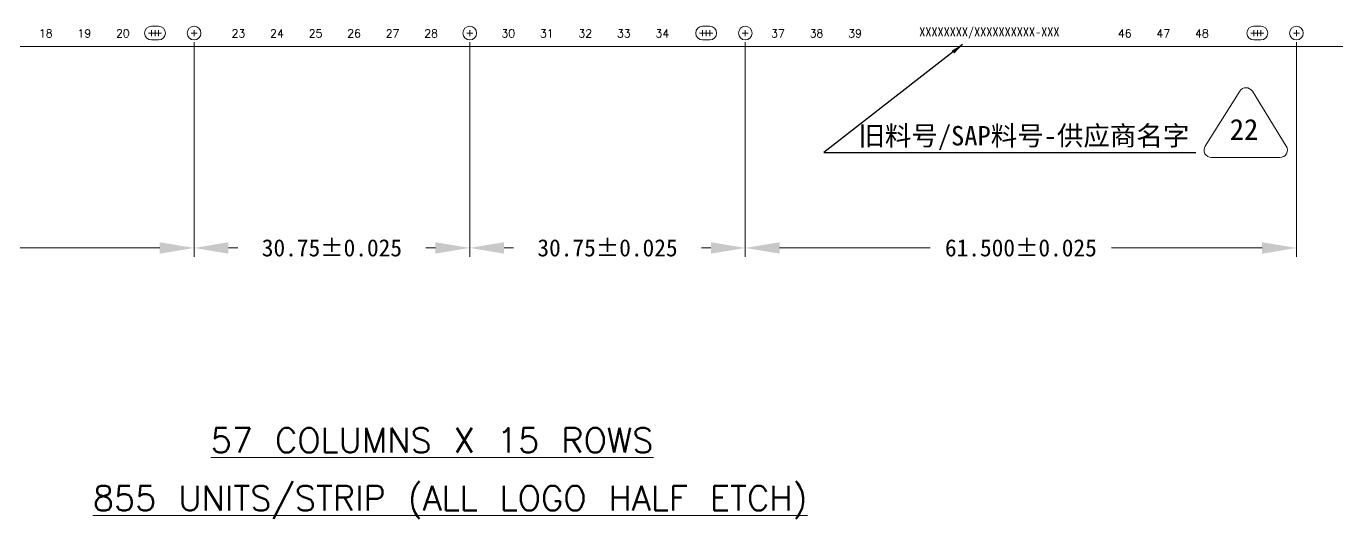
# Model space of a CAD drawing. Header units: millimetres. Extents: x -176 to -53, y -166 to -6.
# Drawn here: x -145 to -101.12, y -165.06 to -148.58 of the extents above; entities that cross this region are included whole.
import ezdxf

# ---------------------------------------------------------------- set-up
doc = ezdxf.new("R2010")
doc.units = ezdxf.units.MM
doc.layers.add('1', color=7, linetype='Continuous', lineweight=18)
doc.layers.add('1D', color=4, linetype='Continuous', lineweight=18)
doc.layers.add('标注', color=4, linetype='Continuous')
doc.styles.add('SIMPLEX', font='simplex.shx', dxfattribs={"bigfont": 'gbcbig.shx'})
doc.styles.get("Standard").update_dxf_attribs({"font": 'txt', "bigfont": 'gbcbig.shx'})
doc.styles.add('宋体', font='SimSun.ttf')
doc.dimstyles.new('ISO-25', dxfattribs={"dimtxt": 0.12, "dimasz": 0.18, "dimexe": 0.15, "dimexo": 0.1, "dimgap": 0.1, "dimtad": 1, "dimdec": 3, "dimzin": 0, "dimdsep": 46, "dimtxsty": '宋体', "dimcen": 1, "dimazin": 0, "dimtfac": 1, "dimtmove": 0, "dimatfit": 3, "dimfxl": 1, "dimarcsym": 0})

msp = doc.modelspace()

# ---------------------------------------------------------------- hatches: boundary and pattern name
at = {"layer": '标注', "lineweight": 0}
for points in [[(-140.5241, -155.8037), (-140.5241, -156.1871), (-139.3741, -155.9954)], [(-138.2241, -155.8037), (-138.2241, -156.1871), (-139.3741, -155.9954)], [(-131.2991, -155.8037), (-131.2991, -156.1871), (-130.1491, -155.9954)], [(-128.9991, -155.8037), (-128.9991, -156.1871), (-130.1491, -155.9954)], [(-122.0741, -155.8037), (-122.0741, -156.1871), (-120.9241, -155.9954)], [(-119.7741, -155.8037), (-119.7741, -156.1871), (-120.9241, -155.9954)], [(-103.6241, -155.8037), (-103.6241, -156.1871), (-102.4741, -155.9954)]]:
    msp.add_hatch(color=256, dxfattribs=at).paths.add_polyline_path(points, flags=0)

# ---------------------------------------------------------------- linework, layer by layer
at = {"color": 6, "linetype": 'ByBlock', "lineweight": 0, "elevation": -0.0291}
msp.add_lwpolyline([(-91.8991, -149.2602), (-168.6991, -149.2602), (-168.9991, -148.9602), (-168.9991, -148.9602), (-168.9991, -148.9602)], dxfattribs=at)
at = {"layer": '1', "lineweight": 0, "elevation": -0.0291}
for points in [[(-140.5627, -149.0352, 1), (-140.5627, -148.578), (-140.8027, -148.578, 1), (-140.8027, -149.0352)], [(-122.1127, -149.0352, 1), (-122.1127, -148.578), (-122.3527, -148.578, 1), (-122.3527, -149.0352)], [(-103.6627, -149.0352, 1), (-103.6627, -148.578), (-103.9027, -148.578, 1), (-103.9027, -149.0352)]]:
    msp.add_lwpolyline(points, format="xyb", close=True, dxfattribs=at)
at = {"layer": '1', "lineweight": 0}
for centre in [(-139.3741, -148.8066, -0.0291), (-130.1491, -148.8066, -0.0291), (-120.9241, -148.8066, -0.0291), (-102.4741, -148.8066, -0.0291)]:
    msp.add_circle(centre, 0.2286, dxfattribs=at)
at = {"layer": '1D', "lineweight": 0}
for p, q in [((-140.8027, -148.9066, -0.0291), (-140.8027, -148.7066, -0.0291)), ((-140.6827, -148.9066, -0.0291), (-140.6827, -148.7066, -0.0291)), ((-140.5627, -148.9066, -0.0291), (-140.5627, -148.7066, -0.0291)), ((-139.3741, -148.9066, -0.0291), (-139.3741, -148.7066, -0.0291)), ((-130.1491, -148.9066, -0.0291), (-130.1491, -148.7066, -0.0291)), ((-122.3527, -148.9066, -0.0291), (-122.3527, -148.7066, -0.0291)), ((-122.2327, -148.9066, -0.0291), (-122.2327, -148.7066, -0.0291)), ((-122.1127, -148.9066, -0.0291), (-122.1127, -148.7066, -0.0291)), ((-120.9241, -148.9066, -0.0291), (-120.9241, -148.7066, -0.0291)), ((-103.9027, -148.9066, -0.0291), (-103.9027, -148.7066, -0.0291)), ((-103.7827, -148.9066, -0.0291), (-103.7827, -148.7066, -0.0291)), ((-103.6627, -148.9066, -0.0291), (-103.6627, -148.7066, -0.0291)), ((-102.4741, -148.9066, -0.0291), (-102.4741, -148.7066, -0.0291)), ((-140.9027, -148.8066, -0.0291), (-140.7027, -148.8066, -0.0291)), ((-140.7827, -148.8066, -0.0291), (-140.5827, -148.8066, -0.0291)), ((-140.6627, -148.8066, -0.0291), (-140.4627, -148.8066, -0.0291)), ((-139.4741, -148.8066, -0.0291), (-139.2741, -148.8066, -0.0291)), ((-130.2491, -148.8066, -0.0291), (-130.0491, -148.8066, -0.0291)), ((-122.4527, -148.8066, -0.0291), (-122.2527, -148.8066, -0.0291)), ((-122.3327, -148.8066, -0.0291), (-122.1327, -148.8066, -0.0291)), ((-122.2127, -148.8066, -0.0291), (-122.0127, -148.8066, -0.0291)), ((-121.0241, -148.8066, -0.0291), (-120.8241, -148.8066, -0.0291)), ((-104.0027, -148.8066, -0.0291), (-103.8027, -148.8066, -0.0291)), ((-103.8827, -148.8066, -0.0291), (-103.6827, -148.8066, -0.0291)), ((-103.7627, -148.8066, -0.0291), (-103.5627, -148.8066, -0.0291)), ((-102.5741, -148.8066, -0.0291), (-102.3741, -148.8066, -0.0291))]:
    msp.add_line(p, q, dxfattribs=at)
at = {"layer": '标注', "lineweight": 0}
for p, q in [((-139.3741, -149.1066, -0.0291), (-139.3741, -156.2954, -0.0291)), ((-139.3741, -149.1066, -0.0291), (-139.3741, -156.2954, -0.0291)), ((-130.1491, -149.1066, -0.0291), (-130.1491, -156.2954, -0.0291)), ((-130.1491, -149.1066, -0.0291), (-130.1491, -156.2954, -0.0291)), ((-120.9241, -149.1066, -0.0291), (-120.9241, -156.2954, -0.0291)), ((-120.9241, -149.1066, -0.0291), (-120.9241, -156.2954, -0.0291)), ((-102.4741, -149.1066, -0.0291), (-102.4741, -156.2954, -0.0291)), ((-140.5241, -155.9954, -0.0291), (-145.561, -155.9954, -0.0291)), ((-138.2241, -155.9954, -0.0291), (-137.9093, -155.9954, -0.0291)), ((-131.2991, -155.9954, -0.0291), (-131.614, -155.9954, -0.0291)), ((-128.9991, -155.9954, -0.0291), (-128.6843, -155.9954, -0.0291)), ((-122.0741, -155.9954, -0.0291), (-122.389, -155.9954, -0.0291)), ((-119.7741, -155.9954, -0.0291), (-114.7372, -155.9954, -0.0291)), ((-103.6241, -155.9954, -0.0291), (-108.661, -155.9954, -0.0291))]:
    msp.add_line(p, q, dxfattribs=at)
at = {"layer": '标注', "color": 6, "lineweight": 0, "ltscale": 2, "elevation": -0.0264}
msp.add_lwpolyline([(-103.95, -150.7536), (-102.8156, -152.5904, -0.5872916), (-103.0284, -152.972), (-105.3174, -152.972, -0.5899404), (-105.5292, -152.5888), (-104.3746, -150.752, -0.5551437)], format="xyb", close=True, dxfattribs=at)

# ---------------------------------------------------------------- texts
at = {"layer": '标注', "color": 4, "lineweight": 0, "style": '宋体'}
msp.add_text('旧料号/SAP料号-供应商名字', height=0.65, dxfattribs=at).set_placement((-117.1374, -152.5654, 0.093))
at = {"layer": '标注', "lineweight": 0, "char_height": 0.267857, "attachment_point": 5, "style": '宋体'}
for s, insert in [('{\\Fsimplex|c134;18}', (-144.3405, -148.8181, -0.0291)), ('{\\Fsimplex|c134;19}', (-143.0505, -148.8181, -0.0291)), ('{\\Fsimplex|c134;20}', (-141.7605, -148.8181, -0.0291)), ('{\\Fsimplex|c134;23}', (-137.8905, -148.8181, -0.0291)), ('{\\Fsimplex|c134;24}', (-136.6005, -148.8181, -0.0291)), ('{\\Fsimplex|c134;25}', (-135.3105, -148.8181, -0.0291)), ('{\\Fsimplex|c134;26}', (-134.0205, -148.8181, -0.0291)), ('{\\Fsimplex|c134;27}', (-132.7305, -148.8181, -0.0291)), ('{\\Fsimplex|c134;28}', (-131.4405, -148.8181, -0.0291)), ('{\\Fsimplex|c134;30}', (-128.8605, -148.8181, -0.0291)), ('{\\Fsimplex|c134;31}', (-127.5705, -148.8181, -0.0291)), ('{\\Fsimplex|c134;32}', (-126.2805, -148.8181, -0.0291)), ('{\\Fsimplex|c134;33}', (-124.9905, -148.8181, -0.0291)), ('{\\Fsimplex|c134;34}', (-123.7005, -148.8181, -0.0291)), ('{\\Fsimplex|c134;37}', (-119.8305, -148.8181, -0.0291)), ('{\\Fsimplex|c134;38}', (-118.5405, -148.8181, -0.0291)), ('{\\Fsimplex|c134;39}', (-117.2505, -148.8181, -0.0291)), ('{\\Fsimplex|c134;46}', (-108.2205, -148.8181, -0.0291)), ('{\\Fsimplex|c134;47}', (-106.9305, -148.8181, -0.0291)), ('{\\Fsimplex|c134;48}', (-105.6405, -148.8181, -0.0291))]:
    msp.add_mtext(s, dxfattribs=dict(at, insert=insert))
at = {"layer": '标注', "lineweight": 0, "attachment_point": 5}
for s, insert, char_height, width, style in [('{\\fSimSun|b0|i0|c134|p2;\\C4;XXXXXXXX/XXXXXXXXXX-XXX}', (-112.7542, -148.8066, -0.0291), 0.3, 11.485466, 'SIMPLEX'), ('30.75%%P0.025', (-134.7616, -155.9954, -0.0291), 0.575, 16.428571, '宋体'), ('30.75%%P0.025', (-125.5366, -155.9954, -0.0291), 0.575, 16.428571, '宋体'), ('61.500%%P0.025', (-111.6991, -155.9954, -0.0291), 0.575, 17.989286, '宋体')]:
    msp.add_mtext(s, dxfattribs=dict(at, insert=insert, char_height=char_height, width=width, style=style))
at = {"layer": '标注', "linetype": 'ByBlock', "lineweight": 0, "insert": (-104.2293, -152.0306, -0.0291), "char_height": 0.7, "width": 0.968274, "attachment_point": 5, "style": '宋体'}
msp.add_mtext('22', dxfattribs=at)
at = {"layer": '标注', "lineweight": 0, "insert": (-131.409, -161.7406, -0.0496), "char_height": 0.826875, "attachment_point": 5, "bg_fill": 2}
msp.add_mtext('{\\L\\P57 COLUMNS X 15 ROWS}', dxfattribs=at)
at = {"layer": '标注', "lineweight": 0, "insert": (-130.8056, -164.5039, -0.105), "char_height": 0.826875, "attachment_point": 5}
msp.add_mtext('{\\L855 UNITS/STRIP (ALL LOGO HALF ETCH)}', dxfattribs=at)

# ---------------------------------------------------------------- leaders
at = {"layer": '标注', "color": 4, "lineweight": 0}
msp.add_leader([(-113.6528, -149.1938, 0.0667), (-118.2922, -152.8053, 0.0667), (-105.841, -152.8053, 0.0667)], dimstyle='ISO-25', override={"dimasz": 0.4, "dimtad": 0}, dxfattribs=at)

doc.saveas('drawing.dxf')
